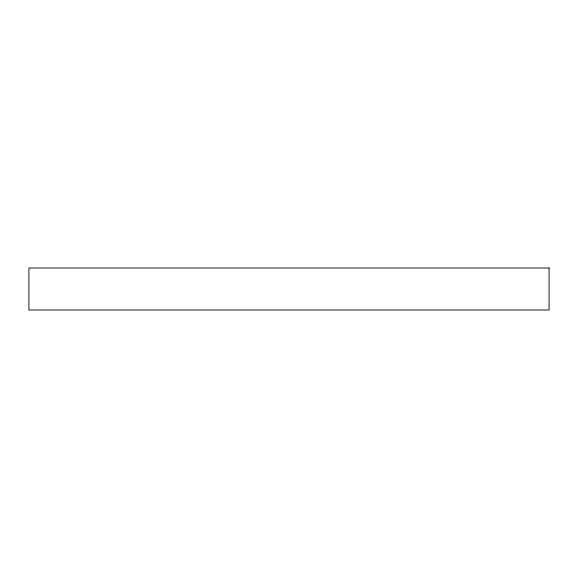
<?xml version="1.0" encoding="UTF-8"?>
<svg xmlns="http://www.w3.org/2000/svg" width="578" height="578" viewBox="0 0 578 578"><rect width="100%" height="100%" fill="white"/><g stroke="black" fill="none" stroke-linecap="round" stroke-linejoin="round"><path stroke-width="0.87" d="M549.1 267.997L28.9 267.997L28.9 310.003L549.1 310.003L549.1 267.997"/></g></svg>
